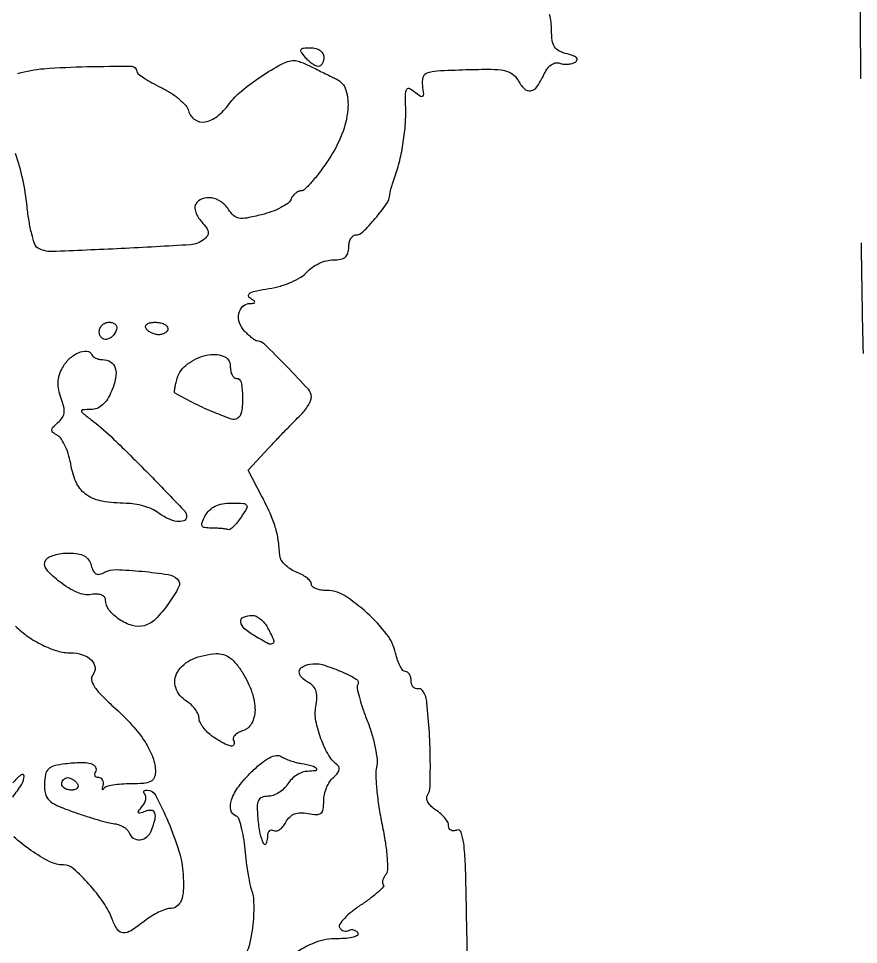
# Model space of a CAD drawing. Extents: x 0 to 4160, y 0 to 3120.
# Drawn here: x 3676.1 to 3810.7, y 1982.2 to 2130.7 of the extents above; entities that cross this region are included whole.
import ezdxf

# ---------------------------------------------------------------- set-up
doc = ezdxf.new("R2010")
doc.units = 0

msp = doc.modelspace()

# ---------------------------------------------------------------- linework, layer by layer
for points in [[(4159.499279, 606.274193, 0.000001), (4159.667734, 974.478125, 0.000057), (4159.806661, 1380.08378, 0.000034), (4159.883999, 1862.25), (4160, 3120), (3296.563358, 3120), (2433.126717, 3120)], [(757.647081, 3119.740147, 0.000002), (520.492565, 3119.487217, 0.4139)], [(1964.75, 0.149832, 0.000016), (2717.930904, 0.232101, 0.000028), (3351.473438, 0.357111)], [(3810.716627, 2152.544939, -0.000407), (3811.048821, 2121, 0.004395)], [(3748.218525, 1970.721223, -0.001778), (3747.853829, 1988.789737, 0.0042), (3747.695292, 1995.123229, 0.023914), (3747.421942, 1998.480262, 0.051481), (3747.002446, 2000.256375, 0.4235), (3746.324744, 2000.571122, -0.084797), (3745.818861, 2000.470039, -0.132187), (3745.389144, 2000.572843, -0.14981), (3745.104237, 2000.863322, -0.12015), (3745, 2001.290838, 0.125067), (3744.857476, 2001.851719, 0.046582), (3744.401102, 2002.53218, 0.042505), (3743.741289, 2003.214221, 0.03971), (3742.961197, 2003.79216, -0.052552), (3742.224072, 2004.368099, -0.074697), (3741.719374, 2005.027308, -0.09563), (3741.510772, 2005.670497, -0.17076), (3741.628205, 2006.20744, 0.131913), (3742.030408, 2007.549063, 0.008991), (3742.074424, 2011.561434, 0.012998), (3741.920901, 2016.21108, 0.011796), (3741.524478, 2021, 0.044033), (3741.339812, 2021.938977, 0.068343), (3741.004648, 2022.692187, 0.094537), (3740.580164, 2023.153673, 0.217469), (3740.129012, 2023.25, -0.136502), (3739.699242, 2023.272977, -0.128569), (3739.331647, 2023.514062, -0.108056), (3739.084923, 2023.945666, -0.076155), (3739, 2024.5, 0.059467), (3738.931531, 2025.073648, 0.07837), (3738.72959, 2025.559375, 0.096736), (3738.430573, 2025.88469, 0.16), (3738.079455, 2026, -0.22817), (3737.681883, 2026.191392, -0.046118), (3737.239354, 2026.864913, -0.040214), (3736.827086, 2027.816706, -0.028048), (3736.512215, 2028.944385, 0.111586), (3735.098569, 2031.959216, 0.042574), (3731.932576, 2035.386378, 0.041988), (3728.313717, 2038.171682, 0.143993), (3725.497119, 2039, -0.03915), (3724.540925, 2039.074985, -0.05829), (3723.733529, 2039.301021, -0.076648), (3723.183563, 2039.632493, -0.222409), (3723, 2040.024751, 0.17856), (3722.830672, 2040.483781, 0.048871), (3722.265625, 2041.02769, 0.042913), (3721.456979, 2041.560849, 0.033464), (3720.5, 2042, -0.056263), (3719.538226, 2042.4955, -0.056387), (3718.7119, 2043.192622, -0.061882), (3718.136172, 2043.976069, -0.117297), (3717.923489, 2044.725249, 0.026673), (3717.694865, 2047.089062, 0.036967), (3717.22281, 2049.164412, 0.031788), (3716.390401, 2051.368485, 0.013957), (3715.025427, 2054.17572), (3712.883673, 2058.284766), (3716.191836, 2061.856945, -0.002895), (3717.586738, 2063.345782, -0.002639), (3719.042289, 2064.865287, -0.002639), (3720.357529, 2066.209612, -0.008559), (3721.25, 2067.081858, 0.03494), (3721.919673, 2067.809225, 0.034318), (3722.485938, 2068.626955, 0.03636), (3722.87923, 2069.412129, 0.098234), (3723, 2070.020906, 0.188102), (3722.519669, 2071.252514, 0.007016), (3719.039747, 2074.930393, 0.006863), (3715.453002, 2078.516368, 0.19532), (3714.262182, 2079, -0.15475), (3714.029137, 2079.073897, -0.013655), (3713.527949, 2079.448174, -0.016846), (3712.945359, 2079.941313, -0.012319), (3712.331444, 2080.525699, -0.114709), (3711.48953, 2081.877634, -0.131665), (3711.388345, 2083.391651, -0.160396), (3712.041698, 2084.551035, -0.18393), (3713.218615, 2085.015313, 0.027714), (3713.822466, 2085.056052, 0.401604), (3713.946046, 2085.207554, 0.221297), (3713.81555, 2085.438078, 0.013821), (3713.149167, 2085.886648, -0.278701), (3712.94246, 2086.301397, -0.263011), (3713.20909, 2086.694812, -0.06461), (3714.267173, 2087.059315, -0.013468), (3716.204379, 2087.403398, 0.032697), (3718.041678, 2087.803121, 0.031966), (3719.82555, 2088.441185, 0.033922), (3721.33356, 2089.217157, 0.080082), (3722.295425, 2090.032063, -0.062727), (3723.124783, 2090.785411, -0.043393), (3724.222706, 2091.421918, -0.043598), (3725.405807, 2091.855815, -0.06619), (3726.490213, 2092, 0.044547), (3727.679138, 2092.106138, 0.124326), (3728.436277, 2092.44922, 0.149871), (3728.857115, 2093.063787, 0.075871), (3729, 2094, -0.053342), (3729.081863, 2094.76516, -0.073132), (3729.324911, 2095.4125, -0.092932), (3729.683998, 2095.847133, -0.175509), (3730.10608, 2096, 0.198117), (3731.257235, 2096.474761, 0.021399), (3733.250622, 2098.63319, 0.024287), (3735.046699, 2100.974794, 0.128501), (3735.596653, 2102.480726, -0.029389), (3735.673176, 2102.975971, -0.011865), (3735.833011, 2103.641213, -0.011693), (3736.039357, 2104.351027, -0.014541), (3736.26555, 2105, 0.029152), (3737.076959, 2107.56689, 0.021452), (3737.684267, 2110.488002, 0.021164), (3738.047247, 2113.504299, 0.025436), (3738.12318, 2116.360228, -0.008544), (3738.10703, 2118.606346, -0.13051), (3738.311976, 2119.348455, -0.397682), (3738.748089, 2119.476121, -0.055179), (3739.612, 2118.907049, 0.019305), (3740.513024, 2118.216211, 0.338994), (3740.858433, 2118.229398, 0.248907), (3741.010782, 2118.598909, 0.012676), (3740.847279, 2119.930382, -0.100806), (3740.91861, 2121.264976, -0.245443), (3741.560539, 2121.974104, -0.075649), (3743.155395, 2122.301904, -0.005152), (3747.789582, 2122.49386, -0.008212), (3751.835911, 2122.553229, -0.048267), (3753.947111, 2122.345217, -0.100723), (3755.213971, 2121.816396, -0.121389), (3756.074766, 2120.860299, 0.069985), (3757.103477, 2119.452767, 0.245488), (3758.136488, 2119.112203, 0.199566), (3759.169954, 2119.755755, 0.048127), (3760.199558, 2121.538638, -0.043667), (3760.770409, 2122.547771, -0.077143), (3761.425466, 2123.242431, -0.104094), (3762.108581, 2123.575207, -0.154276), (3762.768362, 2123.535394, 0.061827), (3763.393574, 2123.380464, 0.046322), (3764.103391, 2123.36141, 0.04718), (3764.786536, 2123.471677, 0.074954), (3765.330161, 2123.704051, 0.183058), (3765.58763, 2124.039162, 0.279648), (3765.498712, 2124.384005, 0.106789), (3764.964037, 2124.719447, 0.028052), (3763.989919, 2125.011671, -0.056164), (3762.727399, 2125.469047, -0.13433), (3761.988992, 2126.125667, -0.111999), (3761.610491, 2127.150374, -0.032702), (3761.5, 2128.837932, 0.030616), (3761.421018, 2130.126613, 0.035787), (3761.184823, 2131.328996, 0.038587)], [(3675.947654, 2121.866171, -0.054035), (3680.138514, 2122.642348, -0.01376), (3687.05124, 2122.971984, -0.006012), (3694.222427, 2123.030119, -0.408597), (3695.011473, 2122.25, 0.227726), (3695.20353, 2121.865371, 0.017544), (3696.166112, 2121.171197, 0.021274), (3697.429794, 2120.401356, 0.014492), (3698.926047, 2119.630671, -0.03124), (3700.456021, 2118.776647, -0.033716), (3701.82708, 2117.75801, -0.03588), (3702.869202, 2116.730962, -0.116821), (3703.320954, 2115.880671, 0.178475), (3704.303149, 2114.472392, 0.196669), (3705.918497, 2114.110868, 0.12662), (3707.918696, 2115.004353, 0.065632), (3709.831718, 2116.986256, -0.061634), (3711.805974, 2119.064473, -0.02474), (3714.959406, 2121.404827, -0.022656), (3718.209478, 2123.369361, -0.11059), (3720.263569, 2123.955804, -0.087813), (3720.691366, 2123.905366, -0.015552), (3721.459791, 2123.647611, -0.016409), (3722.351351, 2123.283675, -0.014125), (3723.263569, 2122.844574, 0.002367), (3724.229636, 2122.351247, 0.001847), (3725.283673, 2121.824148, 0.001867), (3726.269111, 2121.340471, 0.004548), (3727, 2120.993297, -0.215048), (3728.532807, 2119.220053, -0.095709), (3728.842691, 2116.078395, -0.071491), (3727.899556, 2112.14368, -0.051202), (3725.806103, 2108.125593, -0.014322), (3724.456429, 2106.199712, -0.020055), (3723.135408, 2104.566171, -0.016843), (3721.969555, 2103.324217, -0.186108), (3721.356989, 2103.054104, 0.101374), (3720.881168, 2102.932932, 0.063049), (3720.396839, 2102.617448, 0.059524), (3719.977696, 2102.16627, 0.065918), (3719.693475, 2101.643591, -0.150128), (3719.23038, 2101.052337, -0.03286), (3718.110775, 2100.377203, -0.031423), (3716.658216, 2099.738767, -0.025682), (3715.036482, 2099.237229, -0.014565), (3712.659266, 2098.707011, -0.087654), (3711.398481, 2098.687519, -0.147023), (3710.525443, 2099.110707, -0.067411), (3709.709449, 2100.093638, 0.103898), (3708.535461, 2101.315788, 0.110222), (3706.99289, 2101.929914, 0.127728), (3705.507892, 2101.78878, 0.168669), (3704.461056, 2100.936987, 0.155953), (3704.32715, 2100.399496, 0.065318), (3704.473877, 2099.659362, 0.055843), (3704.85489, 2098.845242, 0.0466), (3705.427267, 2098.080369, -0.028389), (3706.206448, 2097.11446, -0.125527), (3706.470085, 2096.439338, -0.181247), (3706.330826, 2095.8604, -0.074121), (3705.775228, 2095.255122, -0.155606), (3703.640751, 2094.423648, -0.003474), (3692.501608, 2093.801689, -0.003601), (3681.384234, 2093.33863, -0.148068), (3679.080005, 2093.950554, -0.177919), (3678.651237, 2094.497271, -0.017236), (3678.180516, 2096.143877, -0.020189), (3677.754127, 2098.209053, -0.014606), (3677.440082, 2100.538236, 0.026976), (3676.733041, 2104.954529, 0.031163), (3675.575787, 2109.056184, 0.028406)], [(3811.12511, 2094.713175, 0.003079), (3811.446816, 2076.968864, 0.002491)], [(3818.143394, 2013.66463, -0.000421), (3817.52499, 2056.969437, -0.000716)], [(3675.578724, 2033.278418, 0.044938), (3677.575753, 2031.611372, 0.038723), (3679.937463, 2030.232813, 0.040394), (3682.331995, 2029.303497, 0.072492), (3684.414307, 2029, -0.078521), (3686.329799, 2028.697321, -0.118517), (3687.763953, 2027.819265, -0.173345), (3688.323589, 2026.637302, -0.200538), (3687.96142, 2025.453514, 0.228966), (3687.769151, 2024.676429, 0.092329), (3688.197333, 2023.639938, 0.050205), (3689.298304, 2022.267877, 0.015052), (3691.235214, 2020.41156, -0.023151), (3694.245011, 2017.432017, -0.043263), (3696.339158, 2014.720803, -0.054705), (3697.584122, 2012.220042, -0.088382), (3698, 2009.885693, -0.107589), (3697.795558, 2008.946589, -0.175104), (3697.230739, 2008.370363, -0.093884), (3696.131026, 2008.07607, -0.018568), (3694.083333, 2008, 0.017849), (3692.552539, 2007.945336, 0.024976), (3691.193977, 2007.779687, 0.023124), (3690.122924, 2007.542976, 0.201962), (3689.747228, 2007.25, -0.062422), (3689.613007, 2007.06768, -0.598335), (3689.540512, 2007.0875, -0.102957), (3689.536143, 2007.302228, -0.013566), (3689.63251, 2007.75, 0.079073), (3689.671415, 2008.227515, 0.112422), (3689.545852, 2008.632812, 0.13149), (3689.276819, 2008.901622, 0.131628), (3688.909598, 2009, -0.100587), (3688.561546, 2009.070735, -0.177249), (3688.349874, 2009.268661, -0.168006), (3688.30951, 2009.565419, -0.0892), (3688.447214, 2009.91459, 0.284859), (3688.446125, 2010.668902, 0.192109), (3687.732572, 2011.194364, 0.071543), (3686.077636, 2011.381011, 0.021424), (3683.540253, 2011.194493, 0.030083), (3681.780408, 2010.880858, 0.132997), (3680.86558, 2010.379952, 0.152096), (3680.395042, 2009.525804, 0.043332), (3680.219168, 2008.003679, 0.062791), (3680.373273, 2006.419818, 0.145088), (3680.951871, 2005.386816, 0.091601), (3682.194727, 2004.555798, 0.016137), (3684.819602, 2003.524392, 0.007359), (3686.753999, 2002.867398, 0.007487), (3688.695857, 2002.271551, 0.007316), (3690.398428, 2001.803796, 0.030447), (3691.442891, 2001.600094, -0.052026), (3692.215009, 2001.414662, -0.052493), (3692.929751, 2001.074199, -0.057638), (3693.485477, 2000.6388, -0.117869), (3693.776225, 2000.171326, 0.171234), (3694.456112, 1999.296978, 0.172608), (3695.531638, 1999.046463, 0.148822), (3696.646893, 1999.529174, 0.125765), (3697.393011, 2000.581787, 0.029314), (3697.945566, 2002.319926, 0.14628), (3697.903771, 2003.331003, 0.30368), (3697.365357, 2003.739734, 0.106923), (3696.358556, 2003.584097, -0.013724), (3695.507371, 2003.283996, -0.330539), (3695.282028, 2003.360415, -0.321626), (3695.286125, 2003.601698, -0.013349), (3695.849881, 2004.319117, 0.049894), (3696.234615, 2004.889995, 0.06579), (3696.456613, 2005.476364, 0.081607), (3696.491311, 2005.98828, 0.174289), (3696.324657, 2006.342009, -0.087532), (3696.14871, 2006.593334, -0.232228), (3696.153022, 2006.806715, -0.205519), (3696.329798, 2006.952268, -0.070978), (3696.664354, 2007, -0.279191), (3698.039404, 2006.167288, -0.019321), (3700.066144, 2001.896901, -0.026919), (3701.774511, 1997.226412, -0.059658), (3702.443606, 1993.5, -0.023897), (3702.471528, 1990.891028, -0.083805), (3702.131733, 1989.251022, -0.151134), (3701.409823, 1988.342644, -0.150952), (3700.30074, 1988, 0.088677), (3699.559366, 1987.867472, 0.026779), (3698.504875, 1987.4125, 0.025906), (3697.355369, 1986.765469, 0.025516), (3696.272871, 1986, -0.02382), (3694.112422, 1984.461271, -0.158844), (3692.851413, 1984.130944, -0.23529), (3691.917748, 1984.666804, -0.056127), (3691.073618, 1986.30637, 0.059732), (3689.665009, 1988.994684, 0.03225), (3687.351164, 1991.936716, 0.028376), (3684.888403, 1994.38838, 0.183624), (3683.27914, 1995, -0.117835), (3681.080856, 1995.525366, -0.033959), (3678.057292, 1997.325759, -0.033918), (3675.306911, 1999.5172, -0.119046)], [(3712.63422, 1980.965226, 0.070328), (3713.134329, 1982.278374, 0.018655), (3713.550429, 1984.487718, 0.018679), (3713.75726, 1986.335085, 0.019231), (3713.822936, 1988.174839, 0.01937), (3713.756745, 1989.768504, 0.073407), (3713.533083, 1990.737718, -0.041633), (3713.236991, 1991.729473, -0.009511), (3712.909661, 1993.45108, -0.009775), (3712.607966, 1995.456524, -0.009379), (3712.38018, 1997.5, 0.017192), (3712.133225, 1999.439719, 0.024865), (3711.771834, 2001.129167, 0.022563), (3711.358242, 2002.440272, 0.225069), (3710.958799, 2002.833333, -0.261535), (3710.110819, 2003.791246, -0.13751), (3710.209644, 2005.427648, -0.077966), (3711.360493, 2007.589214, -0.03906), (3713.413594, 2009.916252, -0.020994), (3715.004091, 2011.333319, -0.051408), (3716.310872, 2012.195263, -0.078125), (3717.363028, 2012.549116, -0.183557), (3718.163594, 2012.391349, 0.037226), (3718.814038, 2012.050044, 0.018817), (3719.677094, 2011.71412, 0.018579), (3720.599076, 2011.432549, 0.026253), (3721.439278, 2011.256319, -0.022617), (3723.130847, 2010.914334, -0.168988), (3723.806002, 2010.472456, -0.562703), (3723.666691, 2010.111809, -0.0443), (3722.407213, 2010, 0.087805), (3721.578183, 2009.853283, 0.052997), (3720.679991, 2009.4125, 0.05101), (3719.852681, 2008.765046, 0.061722), (3719.232073, 2008, -0.062235), (3718.610165, 2007.234951, -0.051122), (3717.778985, 2006.5875, -0.053027), (3716.875119, 2006.146788, -0.087148), (3716.039335, 2006, 0.086172), (3715.058883, 2005.829761, 0.201475), (3714.52032, 2005.336556, 0.111767), (3714.314625, 2004.367193, 0.018997), (3714.412493, 2002.468649, 0.026428), (3714.758102, 2000.056936, 0.070422), (3715.329641, 1998.41932, 0.604994), (3715.756648, 1998.41666, 0.122827), (3716, 1999.39235, -0.055168), (3716.068525, 2000.011515, -0.119256), (3716.279012, 2000.438676, -0.18952), (3716.590127, 2000.609031, -0.171643), (3716.949827, 2000.531009, 0.191316), (3717.39014, 2000.452926, 0.096604), (3717.918729, 2000.673403, 0.073001), (3718.456064, 2001.157689, 0.050076), (3718.914418, 2001.840089, -0.071211), (3719.528336, 2002.675795, -0.104536), (3720.285123, 2003.17892, -0.093808), (3721.243464, 2003.364559, -0.048326), (3722.464591, 2003.25152, 0.032968), (3723.845547, 2003.08084, 0.183842), (3724.544444, 2003.30207, 0.191338), (3724.903403, 2003.925379, 0.036115), (3725, 2005.260978, -0.054262), (3725.114199, 2006.310171, -0.042992), (3725.454529, 2007.399685, -0.044375), (3725.954479, 2008.366155, -0.078157), (3726.547334, 2009.039284, 0.046517), (3727.081787, 2009.57405, 0.077947), (3727.405922, 2010.119036, 0.114738), (3727.477681, 2010.585928, 0.218159), (3727.297334, 2010.911729, -0.1011), (3725.820233, 2012.550245, -0.043048), (3724.540016, 2015.227248, -0.04305), (3723.73149, 2018.103982, -0.094486), (3723.732564, 2020.381328, 0.036086), (3723.894352, 2021.760876, 0.081233), (3723.771237, 2022.80378, 0.10427), (3723.355596, 2023.587919, 0.091604), (3722.641618, 2024.180684, -0.064049), (3721.430215, 2025.079107, -0.213335), (3721.06736, 2025.976157, -0.256378), (3721.51388, 2026.724563, -0.085305), (3722.75, 2027.190856, -0.116309), (3724.723144, 2027.109798, -0.033344), (3727.627799, 2026.084605, -0.029733), (3730.204978, 2024.790328, -0.422649), (3730.431443, 2023.889072, 0.192852), (3730.340417, 2023.366782, 0.012853), (3730.700245, 2021.858454, 0.017051), (3731.251396, 2020.038037, 0.011845), (3731.991891, 2018.020573, -0.021872), (3732.723977, 2015.895231, -0.022938), (3733.254442, 2013.74731, -0.02336), (3733.538645, 2011.860999, -0.087405), (3733.453292, 2010.669922, 0.071983), (3733.32217, 2009.391217, 0.013681), (3733.483725, 2007.04992, 0.014345), (3733.828533, 2004.304542, 0.012742), (3734.341361, 2001.472072, -0.012647), (3734.864319, 1998.586797, -0.021132), (3735.139409, 1996.135522, -0.020387), (3735.194575, 1994.215951, -0.168886), (3734.902708, 1993.407991, 0.048825), (3734.601774, 1992.952348, 0.064383), (3734.427723, 1992.486461, 0.079767), (3734.399426, 1992.08142, 0.175765), (3734.529004, 1991.804329, -0.404849), (3734.534307, 1991.473702, -0.02094), (3733.698911, 1990.654513, -0.023571), (3732.503354, 1989.674596, -0.013716), (3730.984666, 1988.60855, 0.022285), (3729.474047, 1987.509061, 0.035359), (3728.297771, 1986.425444, 0.039535), (3727.545393, 1985.488659, 0.296019), (3727.533436, 1984.945899, 0.086806), (3727.829719, 1984.612655, 0.094203), (3728.213703, 1984.411276, 0.100209), (3728.624827, 1984.371931, 0.112783), (3729, 1984.5, -0.109903), (3729.373988, 1984.630045, -0.099887), (3729.781829, 1984.595953, -0.095057), (3730.160814, 1984.402461, -0.089141), (3730.451355, 1984.078709, -0.391479), (3730.379539, 1983.710657, -0.091815), (3729.760013, 1983.412387, -0.048499), (3728.642306, 1983.222068, -0.021387), (3727.142214, 1983.178601, 0.094935), (3723.627368, 1982.555324, 0.072522), (3720.210524, 1980.645891, 0.082888)], [(3675.130753, 2005.884859, 0.025466), (3676.584268, 2007.947508, 0.141581), (3676.95696, 2009.235577, 0.62917), (3676.491473, 2009.459268, 0.045314), (3675.131566, 2008.151697, -0.047067)], [(3813.504684, 1984.5, 0.000179), (3813.762935, 1972.407076, 0.000168)]]:
    msp.add_lwpolyline(points, format="xyb")
for points in [[(3725, 2124.5, -0.056567), (3724.93488, 2123.926247, -0.075975), (3724.742218, 2123.440625, -0.095133), (3724.457225, 2123.115056, -0.167044), (3724.122445, 2123, -0.117955), (3723.700558, 2123.100931, -0.036411), (3723.136985, 2123.440625, -0.034151), (3722.54111, 2123.925951, -0.031583), (3722, 2124.5, -0.027702), (3721.394365, 2125.317973, -0.285199), (3721.38379, 2125.719951, -0.243483), (3721.749908, 2125.95142, -0.02153), (3722.877555, 2126, -0.064485), (3723.713548, 2125.891732, -0.089651), (3724.396259, 2125.573317, -0.107148), (3724.840705, 2125.088601, -0.132926)], [(3691.770833, 2080.8125, -0.113253), (3691.122932, 2079.749304, -0.165501), (3690.153639, 2079.257027, -0.244413), (3689.346973, 2079.540134, -0.190724), (3689, 2080.416667, -0.099038), (3689.120875, 2081.020927, -0.097945), (3689.465104, 2081.534896, -0.097945), (3689.979073, 2081.879125, -0.099038), (3690.583333, 2082, -0.077096), (3691.158616, 2081.910766, -0.119977), (3691.585286, 2081.651172, -0.144529), (3691.795817, 2081.264262, -0.134046)], [(3700, 2081, -0.142666), (3699.888931, 2080.61866, -0.09965), (3699.576711, 2080.29375, -0.08433), (3699.109818, 2080.074854, -0.067639), (3698.559017, 2080, -0.061875), (3697.961978, 2080.074167, -0.051278), (3697.359775, 2080.29375, -0.053305), (3696.842344, 2080.617164, -0.08825), (3696.5, 2081, -0.202618), (3696.441401, 2081.378123, -0.181468), (3696.66835, 2081.70625, -0.104212), (3697.195401, 2081.928459, -0.047867), (3697.940983, 2082, -0.0466), (3698.729059, 2081.926392, -0.066561), (3699.395164, 2081.70625, -0.086673), (3699.844577, 2081.381985, -0.195654)], [(3689.524316, 2076, -0.14055), (3690.826907, 2075.626464, -0.185347), (3691.563871, 2074.648379, -0.121125), (3691.624595, 2073.055856, -0.04747), (3690.974999, 2070.939643, -0.042607), (3690.317483, 2069.670048, -0.07012), (3689.537057, 2068.749177, -0.084239), (3688.649711, 2068.193262, -0.098211), (3687.675289, 2068, 0.011313), (3686.3483, 2067.969971, 0.433357), (3686.174338, 2067.76663, 0.199585), (3686.359148, 2067.431653, 0.004272), (3687.868859, 2066.25, -0.028451), (3691.311599, 2063.27619, -0.006452), (3696.788777, 2057.833528, -0.002003), (3702.566372, 2051.894838, -0.194302), (3703, 2050.821107, -0.304892), (3702.572999, 2050.185952, -0.132782), (3701.515347, 2050.055178, -0.077037), (3700.004455, 2050.513905, -0.049797), (3698.44113, 2051.468197, 0.060302), (3697.469362, 2052.033796, 0.030501), (3696.134642, 2052.514453, 0.029775), (3694.676812, 2052.848334, 0.038926), (3693.3151, 2052.968197, -0.03909), (3689.485955, 2053.306517, -0.107793), (3686.985281, 2054.308283, -0.131085), (3685.414787, 2056.119505, -0.071692), (3684.510596, 2058.937285, 0.029286), (3684.139322, 2060.552594, 0.032998), (3683.59257, 2062.048337, 0.035025), (3682.963531, 2063.237829, 0.126703), (3682.349007, 2063.824562, -0.034128), (3681.574575, 2064.330215, -0.239503), (3681.382887, 2064.723038, -0.195338), (3681.570426, 2065.164163, -0.02257), (3682.38261, 2065.902575, 0.070559), (3683.062731, 2066.651651, 0.117148), (3683.364213, 2067.445205, 0.091904), (3683.311723, 2068.426225, 0.031654), (3682.890084, 2069.7891, -0.040424), (3682.502611, 2071.123919, -0.06069), (3682.405215, 2072.331467, -0.063428), (3682.600588, 2073.487403, -0.049359), (3683.088932, 2074.666171, -0.079886), (3684.198077, 2076.122665, -0.085294), (3685.68534, 2077.119234, -0.122679), (3687.029576, 2077.358346, -0.282568), (3687.833333, 2076.785899, 0.122975), (3688.060176, 2076.484927, 0.061365), (3688.46756, 2076.230858, 0.055354), (3688.980299, 2076.058397, 0.053518)], [(3710, 2075, 0.048028), (3710.073693, 2074.234582, 0.068025), (3710.29375, 2073.5875, 0.088204), (3710.618118, 2073.151477, 0.191087), (3711, 2073, -0.361061), (3711.746627, 2072.380021, -0.042542), (3711.978334, 2070.0657, -0.041684), (3711.811891, 2067.642095, -0.219773), (3711.095032, 2066.558733, -0.227674), (3710.20267, 2066.463914, -0.012215), (3707.473072, 2067.510981, -0.018141), (3704.34549, 2068.93399, -0.015517), (3701.158694, 2070.651436, -0.282434), (3701.058885, 2070.836354, -0.021993), (3701.117175, 2071.419822, -0.024865), (3701.261043, 2072.154918, -0.016087), (3701.496634, 2072.989395, -0.15809), (3703.160552, 2075.315599, -0.101373), (3706.198398, 2076.724437, -0.14337), (3708.877528, 2076.583343, -0.318504)], [(3711.75, 2050.75, -0.023009), (3711.131996, 2049.906201, -0.03422), (3710.510419, 2049.234375, -0.036729), (3709.96183, 2048.788579, -0.252098), (3709.628028, 2048.75, 0.05966), (3709.262569, 2048.847088, 0.011723), (3708.586648, 2048.926562, 0.012281), (3707.790035, 2048.981646, 0.01112), (3706.964816, 2049, -0.034136), (3705.895305, 2049.073103, -0.251306), (3705.495146, 2049.364195, -0.213289), (3705.479556, 2049.89806, -0.025083), (3706, 2051, -0.079732), (3706.664746, 2051.873478, -0.078342), (3707.573132, 2052.50133, -0.068623), (3708.736848, 2052.875872, -0.043615), (3710.157156, 2053, -0.010782), (3712.116721, 2052.957741, -0.231941), (3712.61031, 2052.688767, -0.292498), (3712.634248, 2052.178826, -0.015983)], [(3687.704003, 2043.023892, 0.048529), (3688.035996, 2042.12213, 0.162755), (3688.469508, 2041.677219, 0.180271), (3689.052706, 2041.607499, 0.062041), (3689.860384, 2041.913035, -0.130214), (3691.702783, 2042.337825, -0.015819), (3695.883289, 2042.069897, -0.014545), (3700.054118, 2041.546975, -0.159222), (3701.54081, 2040.792524, -0.327634), (3701.732577, 2039.542084, -0.035204), (3700.102823, 2036.892395, -0.038272), (3698.002004, 2034.389675, -0.136746), (3696.209705, 2033.353532, -0.134555), (3694.301497, 2033.382426, -0.077131), (3692.200829, 2034.362674, -0.07956), (3690.559602, 2035.889633, -0.167198), (3690, 2037.516316, 0.187835), (3689.827128, 2037.960251, 0.118279), (3689.359701, 2038.275014, 0.082612), (3688.637836, 2038.41559, 0.047292), (3687.75, 2038.35599, -0.149748), (3685.508833, 2038.662098, -0.053636), (3682.713139, 2040.338684, -0.056028), (3680.540348, 2042.400964, -0.323948), (3680.431532, 2043.889217, -0.140265), (3680.90144, 2044.317003, -0.042453), (3681.807789, 2044.673708, -0.038817), (3682.940682, 2044.91813, -0.033738), (3684.152637, 2045, -0.037734), (3685.593176, 2044.891129, -0.089464), (3686.607033, 2044.544629, -0.114131), (3687.285552, 2043.931213, -0.088402)], [(3715.964816, 2033.065741, -0.015292), (3716.950103, 2031.081133, -0.352481), (3716.805273, 2030.508038, -0.290107), (3716.155025, 2030.455393, -0.01241), (3714.054382, 2031.626947, -0.041949), (3712.304342, 2032.869495, -0.180297), (3711.687963, 2033.964297, -0.346509), (3712.111285, 2034.719127, -0.098457), (3713.523833, 2035, -0.112769), (3714.137567, 2034.859797, -0.055285), (3714.820764, 2034.431812, -0.050784), (3715.464534, 2033.805596, -0.051631)], [(3712.01096, 2025.75, -0.051506), (3713.485107, 2022.655803, -0.086324), (3713.969643, 2019.824055, -0.123825), (3713.426015, 2017.687449, -0.194374), (3711.985479, 2016.495391, 0.048846), (3711.255962, 2016.182695, 0.081387), (3710.731201, 2015.771225, 0.11865), (3710.487054, 2015.331877, 0.209118), (3710.544496, 2014.928004, -0.239503), (3710.596525, 2014.305791, -0.356866), (3710.140802, 2014.057707, -0.080429), (3708.895739, 2014.508743, -0.025742), (3707.222506, 2015.556704, -0.039451), (3706.372123, 2016.258376, -0.040797), (3705.652861, 2017.077605, -0.044232), (3705.155311, 2017.888115, -0.116055), (3705, 2018.54823, 0.110554), (3704.856792, 2019.187996, 0.05004), (3704.4125, 2019.928473, 0.046169), (3703.765109, 2020.647969, 0.04693), (3703, 2021.232073, -0.171402), (3701.256598, 2023.418921, -0.226474), (3701.537258, 2025.91672, -0.153927), (3703.963496, 2027.993767, -0.087319), (3707.764698, 2028.877216, -0.092372), (3708.896039, 2028.729241, -0.080298), (3709.960755, 2028.18232, -0.063951), (3710.988082, 2027.200979, -0.03327)], [(3685.5, 2008, -0.139169), (3685.607943, 2007.620352, -0.191142), (3685.478525, 2007.29375, -0.138808), (3685.110654, 2007.073267, -0.066118), (3684.559017, 2007, -0.062283), (3683.962904, 2007.074545, -0.080552), (3683.457961, 2007.29375, -0.097988), (3683.120018, 2007.618621, -0.153634), (3683, 2008, -0.092995), (3683.071618, 2008.381732, -0.096318), (3683.276414, 2008.70625, -0.099231), (3683.581949, 2008.923444, -0.105429), (3683.940983, 2009, -0.089642), (3684.346558, 2008.926698, -0.053229), (3684.7871, 2008.70625, -0.051032), (3685.193797, 2008.382515, -0.06081)]]:
    msp.add_lwpolyline(points, format="xyb", close=True)

doc.saveas('drawing.dxf')
